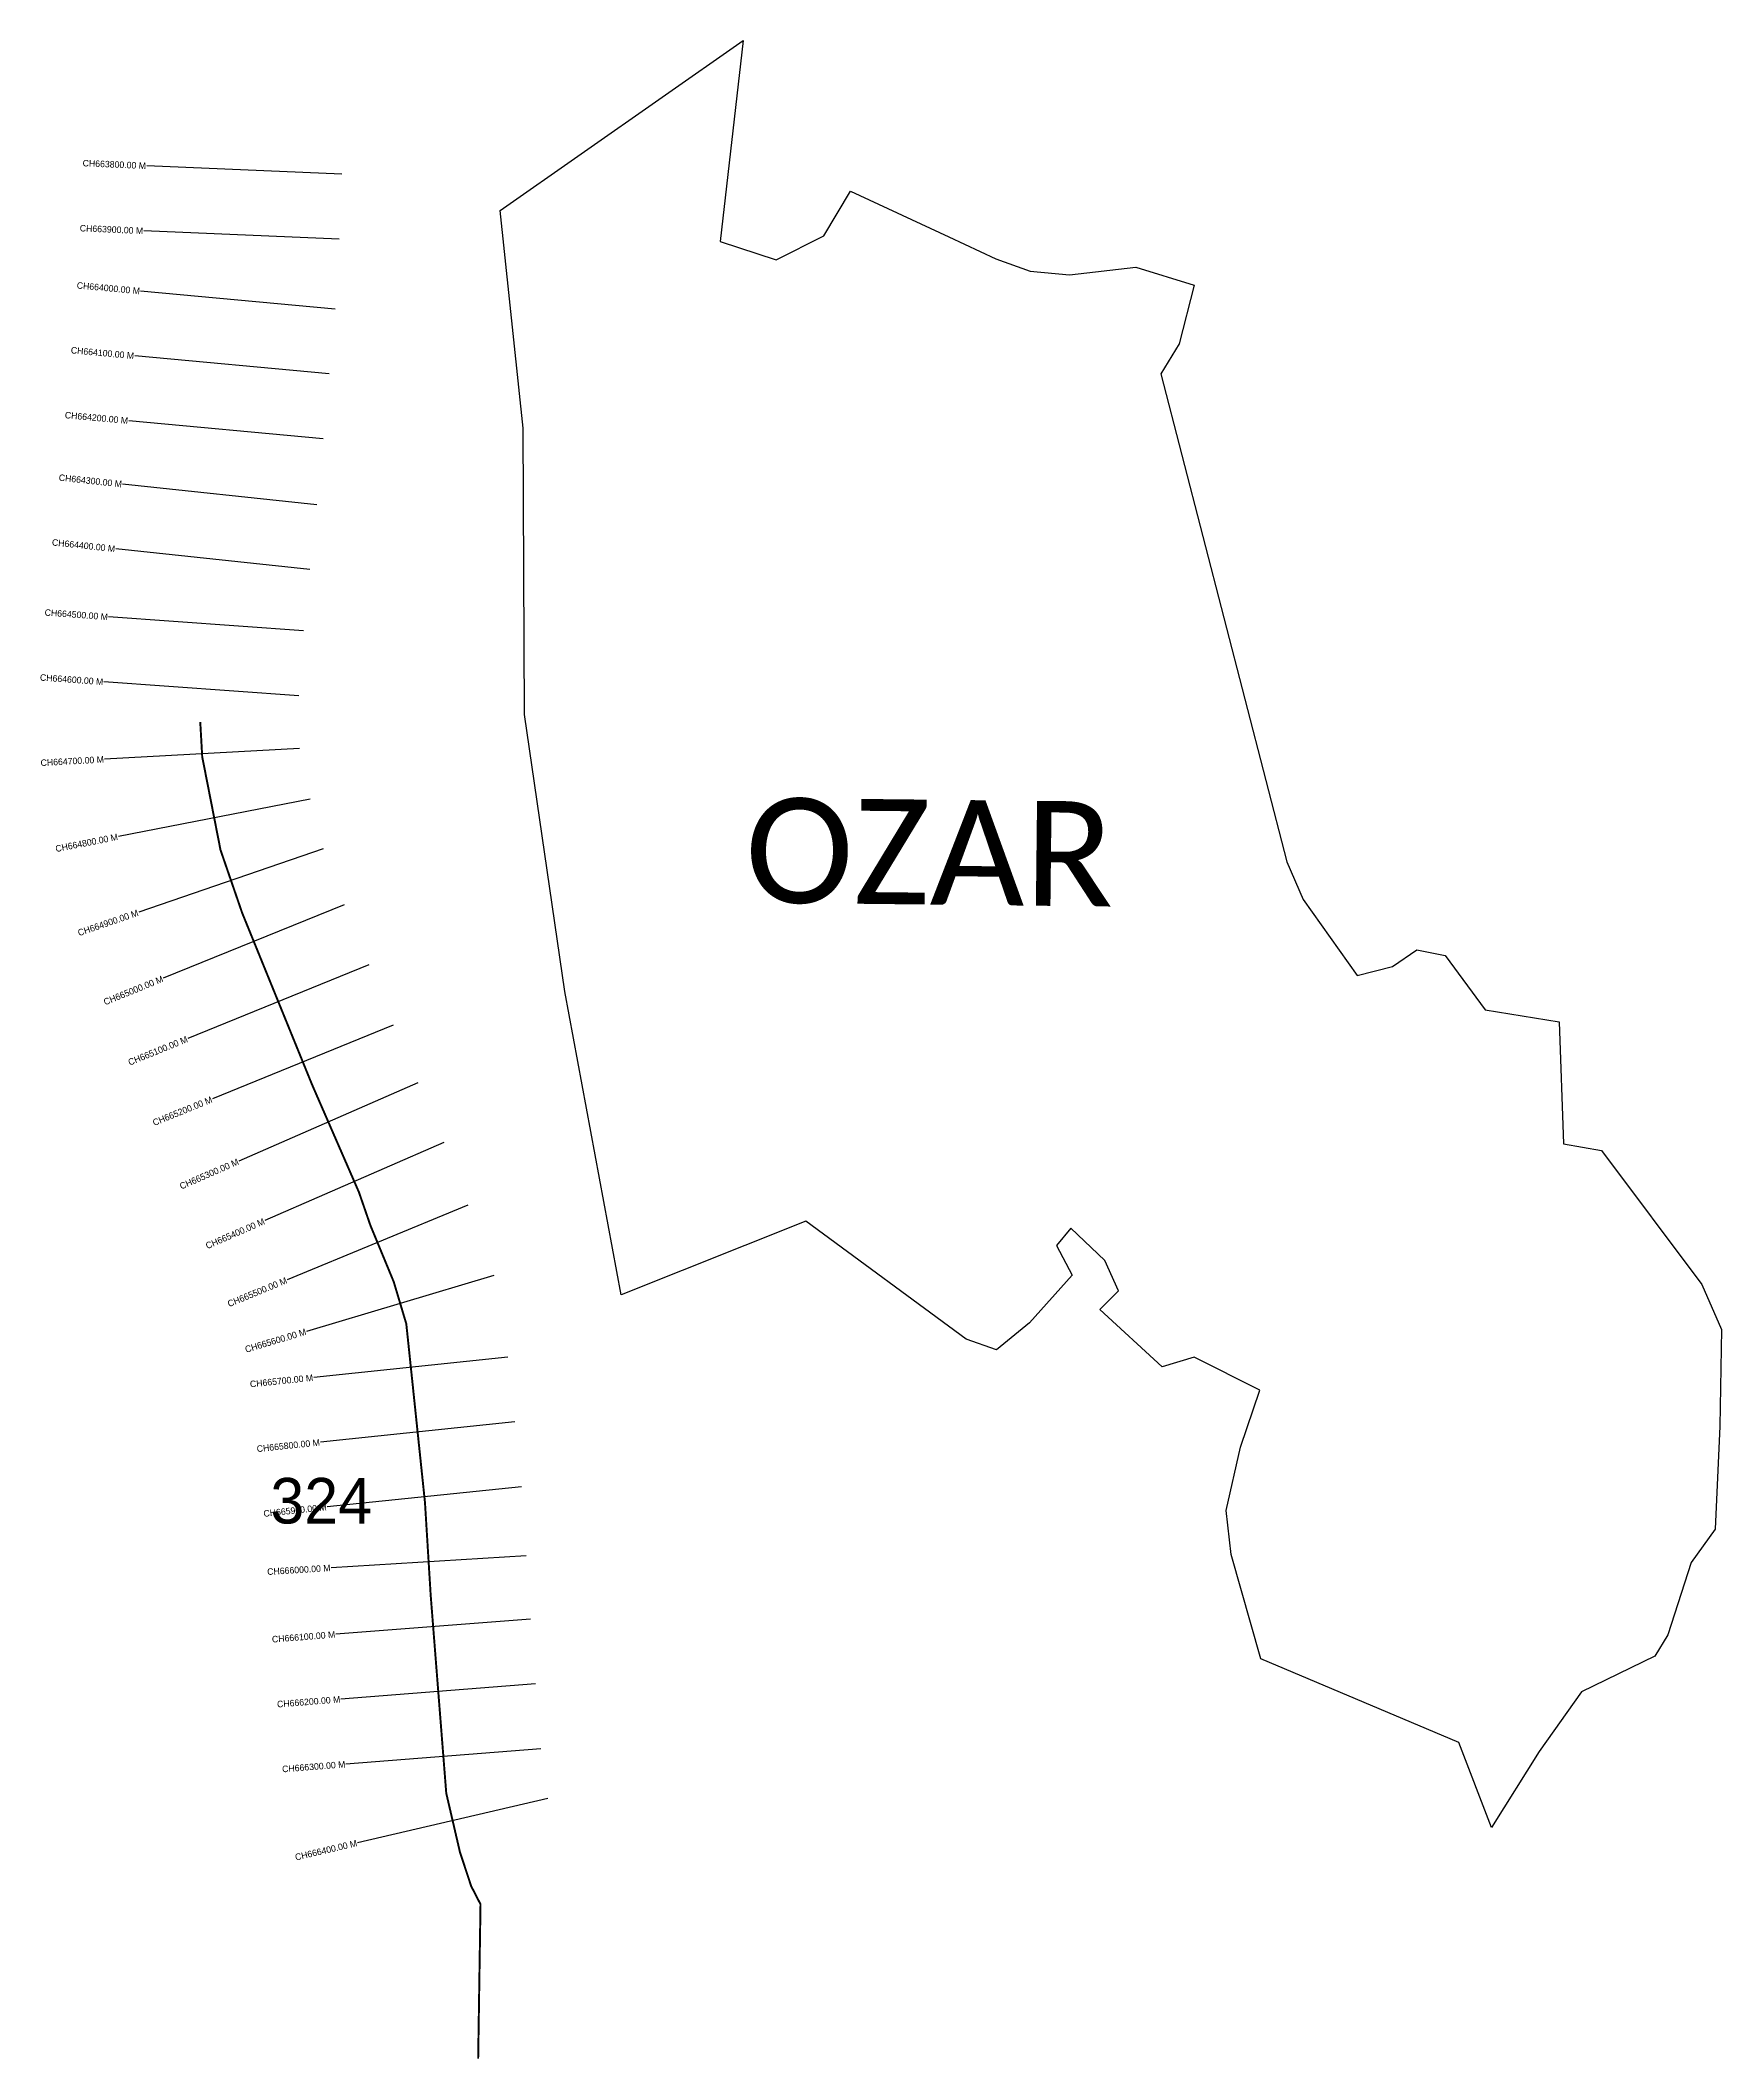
# Model space of a CAD drawing. Header units: metres. Extents: x 334816 to 337398, y 1779198 to 1782300.
import ezdxf
from ezdxf.enums import TextEntityAlignment as Align

# ---------------------------------------------------------------- set-up
doc = ezdxf.new("R2010")
doc.units = ezdxf.units.M
for name, color, linetype in [('CS', 134, 'Continuous'), ('CSMark', 6, 'Continuous'), ('NATURALLY PROTECTED', 3, 'Continuous'), ('VILLAGE NAME', 250, 'Continuous')]:
    doc.layers.add(name, color=color, linetype=linetype)

msp = doc.modelspace()

# ---------------------------------------------------------------- linework, layer by layer
at = {"color": 6}
msp.add_lwpolyline([(335521.6, 1782039.1), (335894.9, 1782300.3), (335859.8, 1781991.4), (335945.8, 1781963.3), (336018.8, 1782000), (336059.9, 1782068.8), (336210.7, 1781998.4), (336282.7, 1781964.9), (336335.5, 1781945.6), (336396.1, 1781939.9), (336497.9, 1781952.1), (336587.3, 1781924.3), (336564.5, 1781834.1), (336536.1, 1781788), (336730.1, 1781038.2), (336754.7, 1780980.6), (336837.7, 1780863.5), (336892.1, 1780877.3), (336929.6, 1780903.3), (336972.8, 1780894.4), (337034.7, 1780810.8), (337147.9, 1780792.3), (337155, 1780605.3), (337213, 1780594.7), (337367, 1780388.8), (337397.6, 1780319.7), (337395.1, 1780171.3), (337387.5, 1780013.2), (337351, 1779962.1), (337314.8, 1779850.7), (337294.8, 1779818.1), (337182.4, 1779763.4), (337117.4, 1779671.8), (337044, 1779555), (336994.1, 1779685.4), (336689.8, 1779814.1), (336644.4, 1779974), (336636.5, 1780042), (336658.9, 1780138.9), (336688.4, 1780226.5), (336587.8, 1780277.4), (336538.6, 1780262.6), (336442.6, 1780350.6), (336471.3, 1780379.1), (336450.4, 1780426.1), (336397.9, 1780475.5), (336376.1, 1780448.9), (336400.1, 1780403.2), (336334.5, 1780329.9), (336283.8, 1780288.7), (336237.6, 1780305.2), (335991.2, 1780486.2), (335707.5, 1780372.9), (335620.8, 1780839.3), (335559, 1781264.8), (335557, 1781704.4), (335521.6, 1782039.1)], dxfattribs=at)
at = {"layer": 'CS'}
for p, q in [((335278.5, 1782094.6), (334978.8, 1782107.6)), ((335274.2, 1781994.7), (334974.4, 1782007.7)), ((335268.3, 1781887.6), (334969.5, 1781915.1)), ((335259.1, 1781788), (334960.4, 1781815.5)), ((335249.9, 1781688.4), (334951.2, 1781715.9)), ((335240.1, 1781586.8), (334941.8, 1781618.5)), ((335229.6, 1781487.4), (334931.3, 1781519)), ((335219.5, 1781393), (334920.3, 1781414.5)), ((335212.4, 1781293.2), (334913.1, 1781314.8)), ((335213.6, 1781212.5), (334914.1, 1781195.9)), ((335229.7, 1781134.8), (334935.3, 1781077.1)), ((335250.1, 1781058.5), (334966.5, 1780960.8)), ((335282.2, 1780972.5), (335004.3, 1780859.5)), ((335319.9, 1780879.9), (335042, 1780766.8)), ((335357.6, 1780787.3), (335079.7, 1780674.2)), ((335395.3, 1780698.7), (335120.3, 1780578.7)), ((335435.2, 1780607), (335160.3, 1780487.1)), ((335471.8, 1780510.9), (335194.6, 1780396.3)), ((335471.8, 1780510.9), (335194.6, 1780396.3)), ((335511.8, 1780403), (335224.4, 1780317)), ((335533.7, 1780277.4), (335235.3, 1780246.1)), ((335544.1, 1780177.9), (335245.7, 1780146.7)), ((335554.5, 1780078.4), (335256.1, 1780047.2)), ((335561.5, 1779972.3), (335262.1, 1779953.8)), ((335568.3, 1779875), (335269.3, 1779851.6)), ((335576.2, 1779775.4), (335277.1, 1779751.9)), ((335584, 1779675.7), (335284.9, 1779652.2)), ((335594.8, 1779599.3), (335302.6, 1779531.2))]:
    msp.add_line(p, q, dxfattribs=at)
at = {"layer": 'NATURALLY PROTECTED', "const_width": 3, "flags": 128}
msp.add_lwpolyline([(335061.1, 1781253), (335064.1, 1781199.7), (335092.2, 1781056.5), (335125.5, 1780959.7), (335232.9, 1780695.8), (335304.8, 1780530.8), (335322.4, 1780479.8), (335358.2, 1780393.2), (335377.5, 1780328.7), (335387, 1780238), (335406.2, 1780054.3), (335415, 1779911.4), (335438.9, 1779607.5), (335459.9, 1779517.1), (335477.1, 1779464.9), (335491.5, 1779436.9), (335487.9, 1779199.7)], dxfattribs=at)

# ---------------------------------------------------------------- texts
at = {"insert": (335168.8, 1780091.8), "char_height": 70, "attachment_point": 1}
msp.add_mtext_dynamic_manual_height_columns('324', width=240.624, gutter_width=1, heights=[0], dxfattribs=at)
at = {"layer": 'CSMark'}
for s, rotation, p in [('CH663800.00 M', 357.5141, (334977.8, 1782107.6)), ('CH663900.00 M', 357.5141, (334973.4, 1782007.7)), ('CH664000.00 M', 354.7442, (334968.5, 1781915.2)), ('CH664100.00 M', 354.7442, (334959.4, 1781815.6)), ('CH664200.00 M', 354.7442, (334950.2, 1781716)), ('CH664300.00 M', 353.9376, (334940.8, 1781618.6)), ('CH664400.00 M', 353.9376, (334930.3, 1781519.1)), ('CH664500.00 M', 355.8853, (334919.3, 1781414.6)), ('CH664600.00 M', 355.8853, (334912.1, 1781314.8)), ('CH664700.00 M', 3.1814, (334913.1, 1781195.8)), ('CH664800.00 M', 11.0915, (334934.3, 1781076.9)), ('CH664900.00 M', 19.0039, (334965.5, 1780960.5)), ('CH665000.00 M', 22.1388, (335003.4, 1780859.1)), ('CH665100.00 M', 22.1388, (335041.1, 1780766.5)), ('CH665200.00 M', 22.1388, (335078.8, 1780673.8)), ('CH665300.00 M', 23.567, (335119.4, 1780578.3)), ('CH665400.00 M', 23.567, (335159.3, 1780486.7)), ('CH665500.00 M', 22.451, (335193.6, 1780395.9)), ('CH665500.00 M', 22.451, (335193.6, 1780395.9)), ('CH665600.00 M', 16.6512, (335223.4, 1780316.8)), ('CH665700.00 M', 5.9724, (335234.3, 1780246)), ('CH665800.00 M', 5.9724, (335244.7, 1780146.6)), ('CH665900.00 M', 5.9724, (335255.1, 1780047.1)), ('CH666000.00 M', 3.5486, (335261.1, 1779953.7)), ('CH666100.00 M', 4.4878, (335268.3, 1779851.5)), ('CH666200.00 M', 4.4878, (335276.1, 1779751.8)), ('CH666300.00 M', 4.4878, (335283.9, 1779652.1)), ('CH666400.00 M', 13.1104, (335301.7, 1779531))]:
    msp.add_text(s, height=10, rotation=rotation, dxfattribs=at).set_placement(p, align=Align.MIDDLE_RIGHT)
at = {"layer": 'VILLAGE NAME', "insert": (335899.1, 1781136.9), "char_height": 161.109, "attachment_point": 1, "rotation": 359.3742}
msp.add_mtext_dynamic_manual_height_columns('{\\fCalibri|b0|i0|c0|p34;OZAR}', width=1589.786, gutter_width=805.5, heights=[0], dxfattribs=at)

doc.saveas('drawing.dxf')
